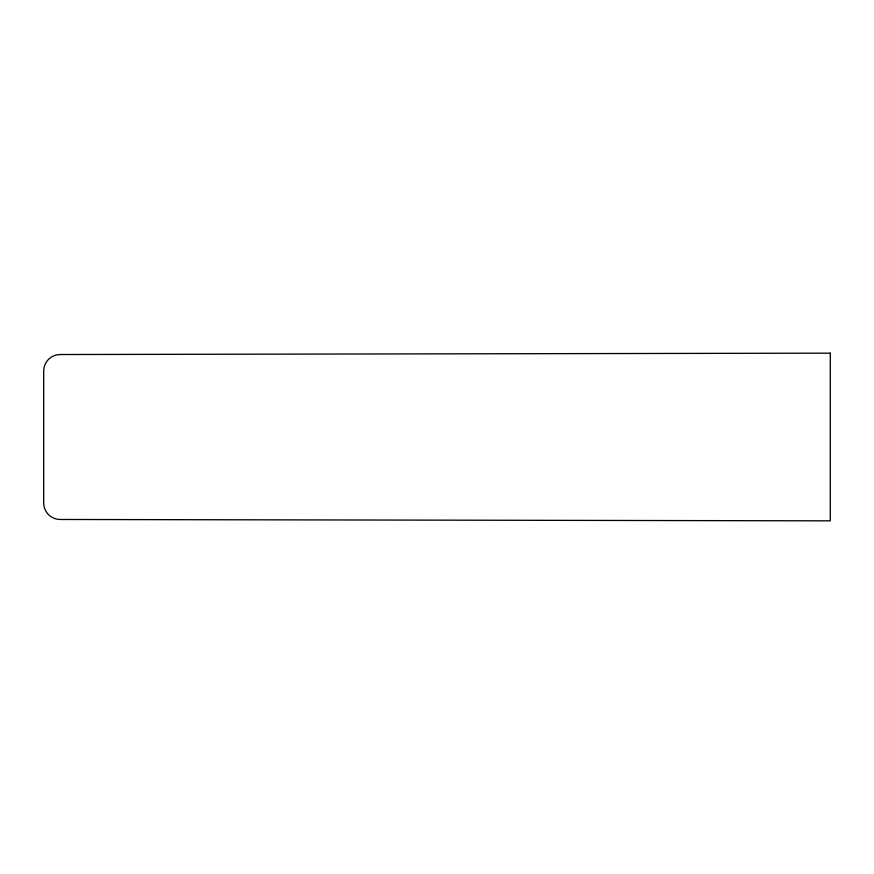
<?xml version="1.0" encoding="UTF-8"?>
<svg xmlns="http://www.w3.org/2000/svg" width="874" height="874" viewBox="0 0 874 874"><rect width="100%" height="100%" fill="white"/><g stroke="black" fill="none" stroke-linecap="round" stroke-linejoin="round"><path stroke-width="1.31" d="M830.3 353.162L60.197 354.527A16.497 16.497 0 0 0 43.7 371.024L43.7 502.976A16.497 16.497 0 0 0 60.197 519.473L830.3 520.838L830.3 353.162"/></g></svg>
